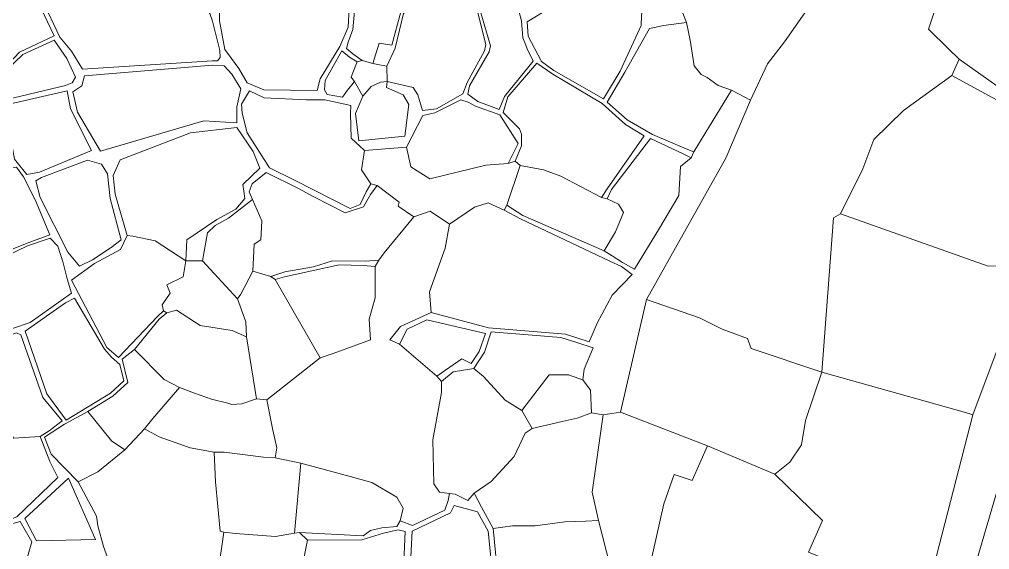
# Model space of a CAD drawing. Header units: metres. Extents: x 542555 to 550520, y 1840485 to 1846995.
# Drawn here: x 549101.1 to 549327.9, y 1843658.7 to 1843782.6 of the extents above; entities that cross this region are included whole.
import ezdxf

# ---------------------------------------------------------------- set-up
doc = ezdxf.new("R2010")
doc.units = ezdxf.units.M
doc.header["$MEASUREMENT"] = 0
doc.layers.add('Level 30', color=7, linetype='Continuous', lineweight=0)

msp = doc.modelspace()

# ---------------------------------------------------------------- linework, layer by layer
at = {"layer": 'Level 30', "color": 7, "linetype": 'Continuous', "lineweight": 0, "flags": 128}
for points in [[(549341.9, 1843820.3), (549350.11, 1843799.91), (549371.16, 1843778.28), (549362.64, 1843769.09), (549349.26, 1843775.28), (549337.54, 1843762.76), (549332.81, 1843764.77), (549320.81, 1843773.29), (549318.36, 1843775.74), (549313.63, 1843780.29), (549321.16, 1843802.61), (549320.12, 1843805.64), (549329.91, 1843818.97), (549335.64, 1843819.15), (549341.9, 1843820.3)], [(549213.31, 1843761.57), (549208.32, 1843763.43), (549205.97, 1843765.14), (549206.4, 1843767.05), (549210.93, 1843774.98), (549211.24, 1843776.39), (549209.03, 1843784.1), (549207.97, 1843787.74), (549210.18, 1843790.12), (549211.18, 1843790.32), (549211.12, 1843792.86), (549212.05, 1843794.12), (549213.06, 1843795.85), (549214.49, 1843794.05), (549216.04, 1843791.39), (549217.33, 1843786.58), (549218.52, 1843782.24), (549218.83, 1843778.28), (549219.56, 1843776.6), (549219.83, 1843775.7), (549221.21, 1843772.83), (549214.56, 1843764.56), (549213.31, 1843761.57)], [(549101.18, 1843774.93), (549097.5, 1843771), (549094.63, 1843768.65), (549090.53, 1843766.45), (549089.79, 1843775.69), (549090.34, 1843778.06), (549091.47, 1843779.71), (549091.85, 1843781.97), (549091.56, 1843784.47), (549091.92, 1843786.2), (549093.62, 1843787.41), (549100.13, 1843793.37), (549105.44, 1843786.77), (549109.28, 1843778.73), (549101.18, 1843774.93)], [(549190.29, 1843784.35), (549188.22, 1843776.56), (549185.21, 1843777.03), (549183.73, 1843772.25), (549181.24, 1843772.99), (549179.07, 1843774.51), (549177.58, 1843775.76), (549177.98, 1843777.24), (549179.13, 1843780.21), (549179.69, 1843787.06), (549179.71, 1843787.86), (549180.77, 1843791.73), (549182.68, 1843792.07), (549185.04, 1843791.98), (549187.85, 1843792.05), (549190.36, 1843792.08), (549193.39, 1843789.37), (549192.93, 1843787.97), (549190.29, 1843784.35)], [(549210.21, 1843776.7), (549209.9, 1843775.25), (549205.82, 1843767.82), (549204.79, 1843765.2), (549198.64, 1843761.67), (549195.37, 1843761.32), (549194.31, 1843764.95), (549193.21, 1843766.65), (549187.15, 1843768.1), (549187.06, 1843771.66), (549188.98, 1843775.89), (549190.97, 1843783.99), (549192.97, 1843786.64), (549193.95, 1843788.5), (549202.23, 1843790.82), (549204.59, 1843789.05), (549207.08, 1843787.81), (549208.33, 1843784.11), (549210.21, 1843776.7)], [(549238.58, 1843790.01), (549241.62, 1843791.22), (549242.43, 1843791.04), (549246.94, 1843786.88), (549246.6, 1843783.45), (549246.52, 1843781.16), (549241.59, 1843770.5), (549237.71, 1843764), (549226.1, 1843770.61), (549223.2, 1843772.78), (549220.04, 1843778.67), (549219.81, 1843782.05), (549230, 1843788.23), (549231.64, 1843788.5), (549237.27, 1843789.54), (549238.58, 1843790.01)], [(549147.47, 1843772.89), (549146.3, 1843772.92), (549115.89, 1843770.99), (549113.36, 1843775.16), (549110.61, 1843778.41), (549106.49, 1843787.21), (549108.71, 1843788.3), (549140, 1843787.43), (549142.52, 1843786.45), (549144.57, 1843785.6), (549145.65, 1843783.99), (549146.26, 1843782.2), (549148.03, 1843775.32), (549148.06, 1843773.66), (549147.47, 1843772.89)], [(549178.3, 1843786.6), (549178.01, 1843780.79), (549176.09, 1843776.28), (549171.47, 1843768.68), (549170.79, 1843765.94), (549158.26, 1843766.16), (549154.42, 1843767.79), (549152.46, 1843771.11), (549150.72, 1843773.47), (549149.14, 1843775.58), (549147.89, 1843782.28), (549147.9, 1843784.8), (549150.51, 1843785.44), (549175, 1843787.2), (549176.04, 1843787.34), (549178.3, 1843786.6)], [(549257.12, 1843781.89), (549257.93, 1843777.74), (549258.92, 1843771.73), (549260.48, 1843769.72), (549261.94, 1843769.01), (549264.5, 1843767.12), (549267.5831, 1843766.0498), (549267.64, 1843766.03), (549258.78, 1843751.62), (549257.0206, 1843752.3569), (549249.11, 1843755.67), (549243.22, 1843759.08), (549238.53, 1843763.28), (549242.69, 1843770.22), (549248.45, 1843780.49), (549249.97, 1843780.79), (549251.68, 1843781.15), (549257.12, 1843781.89)], [(549109.31, 1843777.7), (549112.23, 1843773.43), (549114.28, 1843769.12), (549113.45, 1843767.75), (549111.89, 1843767.15), (549099.81, 1843764.27), (549097.32, 1843763.5), (549095.52, 1843764.88), (549094.44, 1843765.93), (549094.29, 1843766.94), (549095.03, 1843767.55), (549095.53, 1843768.57), (549097.84, 1843770.39), (549101.93, 1843774.4), (549109.31, 1843777.7)], [(549178.7, 1843769.07), (549179.46, 1843768.1), (549177.82, 1843766.02), (549176.64, 1843764.43), (549173.11, 1843765.01), (549172.48, 1843766.16), (549172.59, 1843768.3), (549176.55, 1843775.27), (549178.33, 1843773.77), (549180.13, 1843772.65), (549179.1, 1843770.11), (549178.7, 1843769.07)], [(549150.82, 1843769.76), (549152.89, 1843766.37), (549151.97, 1843762.13), (549151.99, 1843758.45), (549144.23, 1843758.87), (549120.12, 1843751.77), (549114.73, 1843760.88), (549113.65, 1843765.67), (549115.73, 1843767.03), (549116.37, 1843769.38), (549146.31, 1843771.91), (549148.99, 1843771.75), (549150.82, 1843769.76)], [(549187.06, 1843771.66), (549187.15, 1843768.1), (549185.58, 1843767.93), (549183.38, 1843766.92), (549181.43, 1843764.65), (549179.46, 1843768.1), (549178.7, 1843769.07), (549179.1, 1843770.11), (549180.13, 1843772.65), (549181.24, 1843772.99), (549183.73, 1843772.25), (549185.3, 1843772), (549187.06, 1843771.66)], [(549247.21, 1843755.38), (549238.54, 1843743.03), (549237.21, 1843740.97), (549227.68, 1843745.95), (549223.69, 1843747.42), (549218.17, 1843748.41), (549217.04, 1843749.42), (549218.52, 1843753.03), (549218.55, 1843755.73), (549218.03, 1843757.01), (549214.23, 1843760.87), (549215.31, 1843764.47), (549222.07, 1843772.33), (549225.84, 1843769.81), (549237.38, 1843762.96), (549242.83, 1843758.01), (549247.21, 1843755.38)], [(549346.44, 1843753.2), (549349.11, 1843749.41), (549336.78, 1843724.41), (549332.04, 1843725.07), (549327.57, 1843724.91), (549293.05, 1843737.18), (549298.33, 1843747.63), (549300.87, 1843754.55), (549307.84, 1843761.28), (549319.1, 1843769.46), (549338.26, 1843759.04), (549346.44, 1843753.2)], [(549187.15, 1843768.1), (549186.98, 1843766.64), (549190.87, 1843764.98), (549192.16, 1843762.69), (549191.21, 1843755.3), (549180.51, 1843754.24), (549179.68, 1843760.62), (549181.43, 1843764.65), (549183.38, 1843766.92), (549185.58, 1843767.93), (549187.15, 1843768.1)], [(549113.08, 1843761.69), (549118.01, 1843751.95), (549105.85, 1843746.87), (549102.86, 1843746.38), (549099.99, 1843749.96), (549097.75, 1843762.52), (549112.31, 1843765.86), (549113.08, 1843761.69)], [(549181.78, 1843751.98), (549181.13, 1843747.4), (549183.32, 1843744.19), (549182.19, 1843742.32), (549180.81, 1843739.37), (549178.44, 1843738.37), (549165.49, 1843745.01), (549159.63, 1843747.92), (549154.42, 1843756.11), (549153.24, 1843760.65), (549153.09, 1843762.8), (549154.93, 1843765.91), (549158.37, 1843764.23), (549168.24, 1843763.8), (549172.51, 1843763.8), (549178.62, 1843762.44), (549178.57, 1843760.62), (549178.69, 1843754.82), (549181.78, 1843751.98)], [(549266.25, 1843750.17), (549247.76, 1843717.13), (549241.69, 1843690.78), (549237.61, 1843690.21), (549234.88, 1843690.65), (549234.64, 1843695.98), (549232.83, 1843698.39), (549233.13, 1843700.85), (549235.26, 1843705.87), (549231.4719, 1843707.0792), (549227.71, 1843708.28), (549211.45, 1843709.56), (549209.89, 1843704.86), (549207.41, 1843700.99), (549202.58, 1843700.21), (549199.84, 1843697.99), (549198.7, 1843699.23), (549204.56, 1843703.25), (549206.79, 1843702.2), (549208.66, 1843704.97), (549210.07, 1843709.15), (549196.42, 1843712.38), (549191.77, 1843710.18), (549190.01, 1843706.68), (549187.73, 1843707.7), (549190.26, 1843710.84), (549197.4, 1843714.12), (549210.84, 1843710.48), (549228.8, 1843709.05), (549231.6847, 1843708.0971), (549234.37, 1843707.21), (549236.22, 1843711.59), (549239.69, 1843718.13), (549244.41, 1843722.97), (549241.9, 1843724.83), (549239.1662, 1843726.1221), (549218.31, 1843735.98), (549214.47, 1843738.01), (549215.09, 1843739.17), (549218.82, 1843736.8), (549237.84, 1843728.49), (549239.7255, 1843727.3094), (549242.12, 1843725.81), (549244.9, 1843724.19), (549250.8, 1843733.83), (549255.28, 1843741.45), (549255.68, 1843748.18), (549258.21, 1843750.23), (549258.78, 1843751.62), (549267.64, 1843766.03), (549272.06, 1843763.71), (549266.25, 1843750.17)], [(549206.02, 1843763.26), (549207.79, 1843762.35), (549213.42, 1843760.25), (549217.73, 1843753.59), (549215.37, 1843748.88), (549210.19, 1843748.5), (549197.07, 1843745.35), (549192.64, 1843748.13), (549191.63, 1843752.73), (549195.48, 1843760.13), (549198.28, 1843760.78), (549204.3, 1843763.83), (549206.02, 1843763.26)], [(549157.37, 1843747.85), (549153.39, 1843744.04), (549153.65, 1843742.46), (549153.83, 1843740.75), (549151.72, 1843738.22), (549147.33, 1843735.8), (549140.28, 1843731.07), (549140.03, 1843726.16), (549132.92, 1843730.81), (549127.64, 1843731.92), (549126.31, 1843732.05), (549123.54, 1843741.75), (549123.05, 1843746.14), (549124.71, 1843749.8), (549141.17, 1843756.07), (549151.96, 1843757.29), (549155.78, 1843751.68), (549157.37, 1843747.85)], [(549248.71, 1843754.74), (549256.1308, 1843751.2171), (549258.21, 1843750.23), (549255.68, 1843748.18), (549255.28, 1843741.45), (549250.8, 1843733.83), (549244.9, 1843724.19), (549242.12, 1843725.81), (549239.7255, 1843727.3094), (549237.84, 1843728.49), (549240.52, 1843732.98), (549242.38, 1843737.45), (549241.18, 1843739.41), (549238.54, 1843740.63), (549239.53, 1843742.8), (549248.71, 1843754.74)], [(549217.04, 1843749.42), (549218.17, 1843748.41), (549215.09, 1843739.17), (549214.47, 1843738.01), (549210.73, 1843739.72), (549207.51, 1843738.71), (549201.7, 1843734.72), (549197.17, 1843737.74), (549193.35, 1843736.46), (549189.71, 1843738.95), (549189.91, 1843739.9), (549184.75, 1843743.79), (549183.32, 1843744.19), (549181.13, 1843747.4), (549181.78, 1843751.98), (549191.63, 1843752.73), (549192.64, 1843748.13), (549197.07, 1843745.35), (549210.19, 1843748.5), (549215.37, 1843748.88), (549217.04, 1843749.42)], [(549120.33, 1843748.76), (549121.74, 1843746.5), (549122.4, 1843740.75), (549124.95, 1843731.04), (549122.62, 1843729.28), (549118.23, 1843726.41), (549115.2, 1843724.94), (549112.48, 1843728.21), (549106.01, 1843740.99), (549105.02, 1843744.88), (549106.33, 1843745.66), (549117.09, 1843749.73), (549120.33, 1843748.76)], [(549238.54, 1843740.63), (549241.18, 1843739.41), (549242.38, 1843737.45), (549240.52, 1843732.98), (549237.84, 1843728.49), (549218.82, 1843736.8), (549215.09, 1843739.17), (549218.17, 1843748.41), (549223.69, 1843747.42), (549227.68, 1843745.95), (549237.21, 1843740.97), (549238.54, 1843740.63)], [(549104.88, 1843740.24), (549108.23, 1843732.22), (549102.98, 1843730.27), (549098.11, 1843728.33), (549094.93, 1843726.65), (549088.86, 1843724.32), (549087.72, 1843725.86), (549085.21, 1843729.18), (549078.76, 1843738.19), (549089.6, 1843743.36), (549097.77, 1843747.68), (549100.45, 1843748.02), (549102.1, 1843745.76), (549104.88, 1843740.24)], [(549184.75, 1843743.79), (549189.91, 1843739.9), (549189.71, 1843738.95), (549193.35, 1843736.46), (549186.41, 1843728.05), (549185.17, 1843726.34), (549182.01, 1843726.07), (549174.37, 1843726.18), (549169.93, 1843724.8), (549163.17, 1843723.6), (549159.91, 1843722.52), (549155.73, 1843723.73), (549156.06, 1843730.04), (549157.57, 1843731.04), (549157.82, 1843735.49), (549155.62, 1843740.51), (549154.89, 1843742.26), (549155.55, 1843744.19), (549158.83, 1843746.8), (549166.37, 1843743.1), (549169.96, 1843741.13), (549177.32, 1843737.38), (549181.57, 1843738.75), (549183.23, 1843741.65), (549184.75, 1843743.79)], [(549155.62, 1843740.51), (549157.82, 1843735.49), (549157.57, 1843731.04), (549156.06, 1843730.04), (549155.73, 1843723.73), (549152.89, 1843718.4), (549152.13, 1843717.25), (549143.92, 1843726.19), (549145.15, 1843732.68), (549146.95, 1843734.43), (549150.02, 1843736.14), (549155.62, 1843740.51)], [(549214.47, 1843738.01), (549218.31, 1843735.98), (549239.1662, 1843726.1221), (549241.9, 1843724.83), (549244.41, 1843722.97), (549239.69, 1843718.13), (549236.22, 1843711.59), (549234.37, 1843707.21), (549231.6847, 1843708.0971), (549228.8, 1843709.05), (549210.84, 1843710.48), (549197.4, 1843714.12), (549197, 1843718.95), (549200.65, 1843729.16), (549201.7, 1843734.72), (549207.51, 1843738.71), (549210.73, 1843739.72), (549214.47, 1843738.01)], [(549199.84, 1843697.99), (549199.83, 1843695.4), (549197.8, 1843684.32), (549198.01, 1843674.02), (549199.37, 1843672.11), (549201.71, 1843671.83), (549201.4, 1843670.14), (549200.59, 1843667.93), (549193.06, 1843664.31), (549190.19, 1843665.4), (549190.87, 1843668.38), (549189.38, 1843670.96), (549183.52, 1843674.36), (549179.29, 1843675.53), (549166.91, 1843678.89), (549160.91, 1843680.15), (549161.32, 1843682.48), (549160.41, 1843686.62), (549159.02, 1843693.65), (549171.48, 1843703.47), (549174.51, 1843704.48), (549183.25, 1843707.7), (549182.94, 1843712.5), (549184.34, 1843717.51), (549184.31, 1843724.87), (549185.17, 1843726.34), (549186.41, 1843728.05), (549193.35, 1843736.46), (549197.17, 1843737.74), (549201.7, 1843734.72), (549200.65, 1843729.16), (549197, 1843718.95), (549197.4, 1843714.12), (549190.26, 1843710.84), (549187.73, 1843707.7), (549190.01, 1843706.68), (549198.7, 1843699.23), (549199.84, 1843697.99)], [(549336.78, 1843724.41), (549330.145, 1843706.6126), (549324.03, 1843690.21), (549322.2799, 1843690.7013), (549288.69, 1843700.13), (549291.42, 1843736.22), (549293.05, 1843737.18), (549327.57, 1843724.91), (549332.04, 1843725.07), (549336.78, 1843724.41)], [(549108.36, 1843731.47), (549110.14, 1843729.58), (549111.38, 1843725.7), (549112.31, 1843721.93), (549113.34, 1843718.63), (549103.69, 1843711.72), (549095.32, 1843708.93), (549091.73, 1843714.06), (549089.14, 1843718.48), (549088.97, 1843723.11), (549095.75, 1843726.18), (549103.02, 1843729.64), (549108.36, 1843731.47)], [(549134.54, 1843715.86), (549134.82, 1843714.52), (549133.4, 1843713.19), (549124.3, 1843703.55), (549121.61, 1843705.91), (549113.31, 1843721.62), (549118.74, 1843725.57), (549124.77, 1843728.83), (549126.31, 1843732.05), (549127.64, 1843731.92), (549132.92, 1843730.81), (549140.03, 1843726.16), (549139.43, 1843722.45), (549135.61, 1843720.54), (549136.43, 1843718.6), (549134.54, 1843715.86)], [(549137.87, 1843714.62), (549135.63, 1843714.02), (549134.82, 1843714.52), (549134.54, 1843715.86), (549136.43, 1843718.6), (549135.61, 1843720.54), (549139.43, 1843722.45), (549140.03, 1843726.16), (549143.92, 1843726.19), (549152.13, 1843717.25), (549154.08, 1843711.93), (549154.22, 1843708.41), (549150.86, 1843709.91), (549143.39, 1843711.06), (549137.87, 1843714.62)], [(549185.17, 1843726.34), (549184.31, 1843724.87), (549181.52, 1843725.11), (549175.89, 1843725.21), (549163.1, 1843722.41), (549160.97, 1843721.83), (549159.91, 1843722.52), (549163.17, 1843723.6), (549169.93, 1843724.8), (549174.37, 1843726.18), (549182.01, 1843726.07), (549185.17, 1843726.34)], [(549171.48, 1843703.47), (549159.02, 1843693.65), (549156.55, 1843693.93), (549154.22, 1843708.41), (549154.08, 1843711.93), (549152.13, 1843717.25), (549152.89, 1843718.4), (549155.73, 1843723.73), (549159.91, 1843722.52), (549160.97, 1843721.83), (549171.48, 1843703.47)], [(549184.31, 1843724.87), (549184.34, 1843717.51), (549182.94, 1843712.5), (549183.25, 1843707.7), (549174.51, 1843704.48), (549171.48, 1843703.47), (549160.97, 1843721.83), (549163.1, 1843722.41), (549175.89, 1843725.21), (549181.52, 1843725.11), (549184.31, 1843724.87)], [(549122.71, 1843703.64), (549124.61, 1843701.91), (549125.57, 1843698.1), (549122.44, 1843695.24), (549112.07, 1843688.95), (549107.53, 1843695.06), (549102.51, 1843709.71), (549111.96, 1843716.38), (549114.01, 1843717.42), (549121.04, 1843705.5), (549122.71, 1843703.64)], [(549281.21, 1843679.11), (549277.7, 1843676.33), (549262, 1843682.96), (549241.69, 1843690.78), (549247.76, 1843717.13), (549260.11, 1843712.86), (549265.43, 1843710.23), (549271.31, 1843707.98), (549272.22, 1843705.72), (549288.69, 1843700.13), (549284.94, 1843688.86), (549283.94, 1843683.2), (549281.21, 1843679.11)], [(549142.1, 1843695.22), (549138.54, 1843696.53), (549134.96, 1843698.41), (549128.08, 1843705.42), (549133.81, 1843712.51), (549135.63, 1843714.02), (549137.87, 1843714.62), (549143.39, 1843711.06), (549150.86, 1843709.91), (549154.22, 1843708.41), (549156.55, 1843693.93), (549153.18, 1843692.74), (549150.81, 1843692.62), (549149.9, 1843692.89), (549146.07, 1843693.86), (549142.1, 1843695.22)], [(549359.94, 1843696.59), (549373.87, 1843667.86), (549359.56, 1843652.05), (549318.45, 1843595.15), (549316.45, 1843618.68), (549321.01, 1843639.51), (549322.77, 1843648.84), (549342.35, 1843715.48), (549355.35, 1843702.2), (549359.94, 1843696.59)], [(549204.56, 1843703.25), (549198.7, 1843699.23), (549190.01, 1843706.68), (549191.77, 1843710.18), (549196.42, 1843712.38), (549210.07, 1843709.15), (549208.66, 1843704.97), (549206.79, 1843702.2), (549204.56, 1843703.25)], [(549108.1, 1843686.47), (549106.01, 1843685.11), (549099.76, 1843684.74), (549094, 1843699.52), (549092.67, 1843703.28), (549093.06, 1843705.43), (549094.8, 1843707.31), (549100.47, 1843709.34), (549101.45, 1843708.84), (549106.65, 1843694.27), (549111.11, 1843688.75), (549108.1, 1843686.47)], [(549207.41, 1843700.99), (549209.89, 1843704.86), (549211.45, 1843709.56), (549227.71, 1843708.28), (549231.4719, 1843707.0792), (549235.26, 1843705.87), (549233.13, 1843700.85), (549232.83, 1843698.39), (549229.8654, 1843699.3933), (549229.55, 1843699.5), (549224.98, 1843699.55), (549218.59, 1843691.19), (549214.69, 1843693.63), (549209.63, 1843699.11), (549207.41, 1843700.99)], [(549132.32, 1843689.31), (549130.37, 1843686.91), (549125.81, 1843681.99), (549122.68, 1843684.09), (549117.12, 1843690.95), (549122.99, 1843694.55), (549126.46, 1843697.71), (549125.21, 1843703.2), (549128.08, 1843705.42), (549134.96, 1843698.41), (549138.54, 1843696.53), (549132.32, 1843689.31)], [(549218.59, 1843691.19), (549221.05, 1843686.98), (549219.41, 1843685.93), (549216.79, 1843680.45), (549211.43, 1843674.57), (549207.45, 1843671.85), (549205.97, 1843670.15), (549202.99, 1843671.67), (549201.71, 1843671.83), (549199.37, 1843672.11), (549198.01, 1843674.02), (549197.8, 1843684.32), (549199.83, 1843695.4), (549199.84, 1843697.99), (549202.58, 1843700.21), (549207.41, 1843700.99), (549209.63, 1843699.11), (549214.69, 1843693.63), (549218.59, 1843691.19)], [(549227.9956, 1843688.5909), (549221.05, 1843686.98), (549218.59, 1843691.19), (549224.98, 1843699.55), (549229.55, 1843699.5), (549229.8654, 1843699.3933), (549232.83, 1843698.39), (549234.64, 1843695.98), (549234.88, 1843690.65), (549231.57, 1843689.42), (549227.9956, 1843688.5909)], [(549288.69, 1843700.13), (549322.2799, 1843690.7013), (549324.03, 1843690.21), (549312.89, 1843646.96), (549307.6883, 1843649.075), (549285.59, 1843658.06), (549288.89, 1843665.47), (549277.7, 1843676.33), (549281.21, 1843679.11), (549283.94, 1843683.2), (549284.94, 1843688.86), (549288.69, 1843700.13)], [(549161.32, 1843682.48), (549160.91, 1843680.15), (549158.18, 1843680.3), (549148.98, 1843681.42), (549146.65, 1843681.46), (549141.07, 1843682.47), (549133.82, 1843685.07), (549130.37, 1843686.91), (549132.32, 1843689.31), (549138.54, 1843696.53), (549142.1, 1843695.22), (549146.07, 1843693.86), (549149.9, 1843692.89), (549150.81, 1843692.62), (549153.18, 1843692.74), (549156.55, 1843693.93), (549159.02, 1843693.65), (549160.41, 1843686.62), (549161.32, 1843682.48)], [(549117.12, 1843690.95), (549122.68, 1843684.09), (549125.81, 1843681.99), (549119.46, 1843676.83), (549114.9, 1843674.56), (549108.59, 1843681.02), (549107.04, 1843684.97), (549111.68, 1843687.98), (549117.12, 1843690.95)], [(549234.88, 1843690.65), (549237.61, 1843690.21), (549235.04, 1843672.12), (549236.49, 1843665.45), (549233.5046, 1843665.3397), (549228.64, 1843665.16), (549221.71, 1843664.25), (549216.41, 1843664.28), (549211.86, 1843663.59), (549209.14, 1843668.58), (549207.45, 1843671.85), (549211.43, 1843674.57), (549216.79, 1843680.45), (549219.41, 1843685.93), (549221.05, 1843686.98), (549227.9956, 1843688.5909), (549231.57, 1843689.42), (549234.88, 1843690.65)], [(549241.69, 1843690.78), (549262, 1843682.96), (549258.39, 1843674.8), (549254.19, 1843676.21), (549251.77, 1843669.41), (549247.53, 1843650.28), (549240.22, 1843650.82), (549236.49, 1843665.45), (549235.04, 1843672.12), (549237.61, 1843690.21), (549241.69, 1843690.78)], [(549106.01, 1843685.11), (549108.25, 1843679.31), (549110.15, 1843675.52), (549100.54, 1843666.38), (549080.89, 1843658.87), (549080.37, 1843663.53), (549080.03, 1843673.22), (549081, 1843676.86), (549082.47, 1843677.95), (549099.76, 1843684.74), (549106.01, 1843685.11)], [(549148.31, 1843658.42), (549147.21, 1843651.16), (549121.99, 1843654.46), (549122.07, 1843656.01), (549120.77, 1843659.42), (549119.45, 1843664.22), (549119.15, 1843666.52), (549114.9, 1843674.56), (549119.46, 1843676.83), (549125.81, 1843681.99), (549130.37, 1843686.91), (549133.82, 1843685.07), (549141.07, 1843682.47), (549146.65, 1843681.46), (549146.98, 1843674.51), (549148.09, 1843662.99), (549148.93, 1843662.79), (549148.31, 1843658.42)], [(549277.7, 1843676.33), (549288.89, 1843665.47), (549285.59, 1843658.06), (549307.6883, 1843649.075), (549312.89, 1843646.96), (549308.78, 1843632.77), (549304.7981, 1843633.9083), (549247.53, 1843650.28), (549251.77, 1843669.41), (549254.19, 1843676.21), (549258.39, 1843674.8), (549262, 1843682.96), (549277.7, 1843676.33)], [(549160.91, 1843680.15), (549166.91, 1843678.89), (549165.42, 1843662.55), (549161.04, 1843661.77), (549151.7, 1843662.42), (549148.93, 1843662.79), (549148.09, 1843662.99), (549146.98, 1843674.51), (549146.65, 1843681.46), (549148.98, 1843681.42), (549158.18, 1843680.3), (549160.91, 1843680.15)], [(549166.91, 1843678.89), (549179.29, 1843675.53), (549183.52, 1843674.36), (549189.38, 1843670.96), (549190.87, 1843668.38), (549190.19, 1843665.4), (549189.4, 1843664.12), (549185.88, 1843663.74), (549183.24, 1843663.13), (549181.54, 1843661.87), (549166.66, 1843662.7), (549165.42, 1843662.55), (549166.91, 1843678.89)], [(549112.62, 1843675.38), (549118.96, 1843661.03), (549105.13, 1843660.77), (549102.4, 1843665.97), (549112.62, 1843675.38)], [(549210.34, 1843643.37), (549209.02, 1843643.61), (549202.17, 1843643.36), (549197.38, 1843643.82), (549191.17, 1843647.2), (549192.52, 1843653.93), (549192.93, 1843662.97), (549201.91, 1843667.25), (549202.78, 1843669.02), (549208.23, 1843667.51), (549210.71, 1843662.96), (549211.88, 1843651.5), (549210.34, 1843643.37)], [(549104.04, 1843660.5), (549100.88, 1843649.42), (549086.05, 1843644.13), (549083.44, 1843647.18), (549080.38, 1843653.36), (549081.86, 1843656.27), (549084.13, 1843658.3), (549098.78, 1843664.52), (549101.33, 1843665.23), (549104.04, 1843660.5)], [(549237.9, 1843636.27), (549238.17, 1843634.94), (549227.97, 1843634.91), (549221.65, 1843635.26), (549219.63, 1843634.03), (549213.61, 1843640.51), (549211.41, 1843642.79), (549213.08, 1843651.62), (549211.86, 1843663.59), (549216.41, 1843664.28), (549221.71, 1843664.25), (549228.64, 1843665.16), (549233.5046, 1843665.3397), (549236.49, 1843665.45), (549240.22, 1843650.82), (549238.9641, 1843642.9435), (549237.9, 1843636.27)], [(549166.41, 1843648.66), (549166.21, 1843648.07), (549152.16, 1843649.05), (549148.04, 1843650.39), (549147.21, 1843651.16), (549148.31, 1843658.42), (549148.93, 1843662.79), (549151.7, 1843662.42), (549161.04, 1843661.77), (549165.42, 1843662.55), (549166.66, 1843662.7), (549168.47, 1843660.86), (549166.37, 1843650.3), (549166.41, 1843648.66)], [(549181.16, 1843660.96), (549186.29, 1843662.56), (549189.65, 1843663.3), (549191.34, 1843662.91), (549190.94, 1843654), (549189.64, 1843647.51), (549185.59, 1843640.28), (549184.9, 1843641.25), (549175.91, 1843645.6), (549166.21, 1843648.07), (549166.41, 1843648.66), (549166.37, 1843650.3), (549168.47, 1843660.86), (549181.16, 1843660.96)]]:
    msp.add_lwpolyline(points, close=True, dxfattribs=at)
for points in [[(549321.16, 1843802.61), (549313.63, 1843780.29), (549318.36, 1843775.74), (549320.81, 1843773.29), (549319.1, 1843769.46), (549307.84, 1843761.28), (549300.87, 1843754.55), (549298.33, 1843747.63), (549293.05, 1843737.18), (549291.42, 1843736.22), (549288.69, 1843700.13), (549272.22, 1843705.72), (549271.31, 1843707.98), (549265.43, 1843710.23), (549260.11, 1843712.86), (549247.76, 1843717.13), (549266.25, 1843750.17), (549272.06, 1843763.71), (549276.04, 1843772.23), (549279.97, 1843777.38), (549296.84, 1843801.39)], [(549296.84, 1843801.39), (549279.97, 1843777.38), (549276.04, 1843772.23), (549272.06, 1843763.71), (549267.64, 1843766.03), (549267.5831, 1843766.0498), (549264.5, 1843767.12), (549261.94, 1843769.01), (549260.48, 1843769.72), (549258.92, 1843771.73), (549257.93, 1843777.74), (549257.12, 1843781.89), (549255.31, 1843786.43)]]:
    msp.add_lwpolyline(points, dxfattribs=at)

doc.saveas('drawing.dxf')
